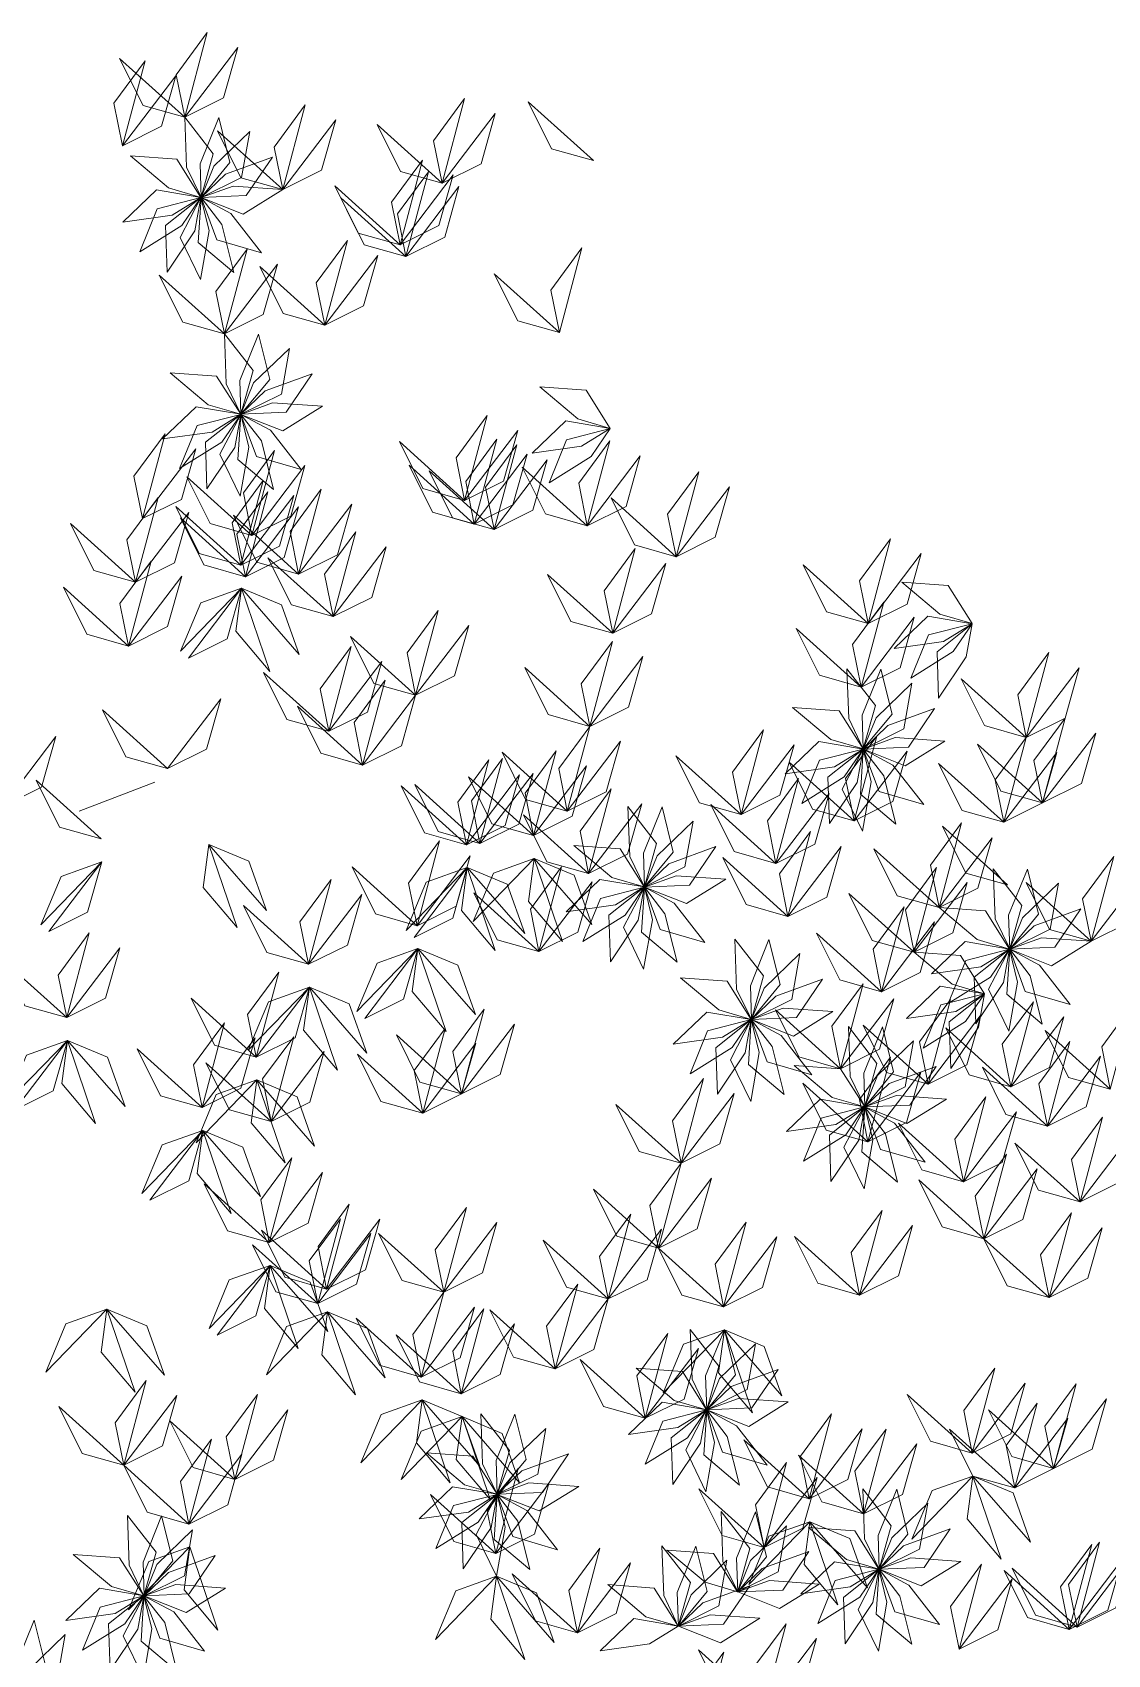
# Model space of a CAD drawing. Header units: inches. Extents: x 4350 to 28384, y -6772 to 993.
# Drawn here: x 14844.6 to 14918.1, y -681.2 to -570.3 of the extents above; entities that cross this region are included whole.
import ezdxf

# ---------------------------------------------------------------- set-up
doc = ezdxf.new("R2010")
doc.units = ezdxf.units.IN
doc.header["$MEASUREMENT"] = 0
doc.layers.add('ARREDAMENTO', color=2, linetype='Continuous', lineweight=18)

# ---------------------------------------------------------------- blocks, each defined once
blk = doc.blocks.new('jacaranda')
at = {"layer": 'ARREDAMENTO', "linetype": 'Continuous'}
blk.add_line((13770.65, 19558.58), (13765.47, 19556.59), dxfattribs=at)
at = {"layer": 'ARREDAMENTO', "lineweight": 0}
for points in [[(13772.69, 19604.04), (13772.1, 19606.94), (13774.23, 19609.83), (13772.69, 19604.04)], [(13772.69, 19604.04), (13775.34, 19605.36), (13776.32, 19608.81), (13772.69, 19604.04)], [(13768.44, 19602.09), (13767.85, 19605), (13769.98, 19607.89), (13768.44, 19602.09)], [(13772.69, 19604.04), (13769.84, 19604.84), (13768.24, 19608.06), (13772.69, 19604.04)], [(13768.44, 19602.09), (13771.09, 19603.42), (13772.07, 19606.87), (13768.44, 19602.09)], [(13779.39, 19599.09), (13778.8, 19601.99), (13780.93, 19604.88), (13779.39, 19599.09)], [(13790.29, 19599.52), (13789.71, 19602.42), (13791.83, 19605.31), (13790.29, 19599.52)], [(13790.29, 19599.52), (13792.95, 19600.84), (13793.92, 19604.29), (13790.29, 19599.52)], [(13800.63, 19601.07), (13797.78, 19601.87), (13796.18, 19605.09), (13800.63, 19601.07)], [(13772.69, 19604.04), (13772.81, 19600.63), (13773.81, 19598.56), (13774.64, 19601.53), (13772.69, 19604.04)], [(13775.02, 19604.02), (13773.74, 19600.86), (13773.81, 19598.55), (13775.78, 19600.93), (13775.02, 19604.02)], [(13779.39, 19599.09), (13782.04, 19600.41), (13783.02, 19603.86), (13779.39, 19599.09)], [(13790.29, 19599.52), (13787.44, 19600.33), (13785.84, 19603.54), (13790.29, 19599.52)], [(13777.14, 19603.05), (13774.69, 19600.69), (13773.82, 19598.55), (13776.58, 19599.92), (13777.14, 19603.05)], [(13779.39, 19599.09), (13776.53, 19599.89), (13774.94, 19603.11), (13779.39, 19599.09)], [(13768.98, 19601.39), (13771.59, 19599.2), (13773.8, 19598.55), (13772.15, 19601.16), (13768.98, 19601.39)], [(13778.69, 19601.31), (13775.48, 19600.14), (13773.82, 19598.55), (13776.9, 19598.68), (13778.69, 19601.31)], [(13787.41, 19595.32), (13786.82, 19598.22), (13788.95, 19601.11), (13787.41, 19595.32)], [(13787.81, 19594.51), (13787.23, 19597.42), (13789.35, 19600.31), (13787.81, 19594.51)], [(13787.41, 19595.32), (13790.06, 19596.64), (13791.04, 19600.09), (13787.41, 19595.32)], [(13768.46, 19596.86), (13771.84, 19597.33), (13773.8, 19598.55), (13770.76, 19599.06), (13768.46, 19596.86)], [(13779.39, 19599.09), (13775.99, 19599.32), (13773.82, 19598.54), (13776.68, 19597.41), (13779.39, 19599.09)], [(13787.41, 19595.32), (13784.55, 19596.12), (13782.95, 19599.34), (13787.41, 19595.32)], [(13787.81, 19594.51), (13790.47, 19595.83), (13791.44, 19599.29), (13787.81, 19594.51)], [(13769.61, 19594.83), (13772.5, 19596.64), (13773.8, 19598.54), (13770.81, 19597.78), (13769.61, 19594.83)], [(13771.49, 19593.44), (13773.39, 19596.27), (13773.8, 19598.54), (13771.38, 19596.63), (13771.49, 19593.44)], [(13773.76, 19592.94), (13774.35, 19596.3), (13773.8, 19598.54), (13772.38, 19595.81), (13773.76, 19592.94)], [(13776.05, 19593.41), (13775.22, 19596.71), (13773.81, 19598.54), (13773.61, 19595.46), (13776.05, 19593.41)], [(13777.94, 19594.76), (13775.84, 19597.45), (13773.81, 19598.54), (13774.89, 19595.65), (13777.94, 19594.76)], [(13787.81, 19594.51), (13784.96, 19595.32), (13783.36, 19598.53), (13787.81, 19594.51)], [(13782.27, 19589.82), (13781.68, 19592.72), (13783.81, 19595.61), (13782.27, 19589.82)], [(13775.4, 19589.22), (13774.82, 19592.12), (13776.95, 19595.01), (13775.4, 19589.22)], [(13782.27, 19589.82), (13784.92, 19591.14), (13785.9, 19594.59), (13782.27, 19589.82)], [(13798.31, 19589.31), (13797.72, 19592.22), (13799.85, 19595.11), (13798.31, 19589.31)], [(13775.4, 19589.22), (13772.55, 19590.03), (13770.95, 19593.24), (13775.4, 19589.22)], [(13775.4, 19589.22), (13778.06, 19590.54), (13779.03, 19593.99), (13775.4, 19589.22)], [(13782.27, 19589.82), (13779.42, 19590.62), (13777.82, 19593.84), (13782.27, 19589.82)], [(13798.31, 19589.31), (13795.46, 19590.12), (13793.86, 19593.33), (13798.31, 19589.31)], [(13775.4, 19589.22), (13775.52, 19585.81), (13776.53, 19583.74), (13777.36, 19586.71), (13775.4, 19589.22)], [(13777.73, 19589.2), (13776.46, 19586.04), (13776.53, 19583.73), (13778.5, 19586.11), (13777.73, 19589.2)], [(13779.86, 19588.23), (13777.4, 19585.87), (13776.53, 19583.73), (13779.3, 19585.1), (13779.86, 19588.23)], [(13771.69, 19586.57), (13774.3, 19584.38), (13776.52, 19583.73), (13774.87, 19586.34), (13771.69, 19586.57)], [(13781.4, 19586.49), (13778.2, 19585.32), (13776.53, 19583.73), (13779.62, 19583.86), (13781.4, 19586.49)], [(13796.97, 19585.6), (13799.58, 19583.41), (13801.79, 19582.76), (13800.14, 19585.37), (13796.97, 19585.6)], [(13782.1, 19584.27), (13778.7, 19584.5), (13776.53, 19583.72), (13779.4, 19582.59), (13782.1, 19584.27)], [(13771.18, 19582.04), (13774.56, 19582.51), (13776.52, 19583.73), (13773.47, 19584.24), (13771.18, 19582.04)], [(13772.33, 19580.01), (13775.22, 19581.82), (13776.52, 19583.72), (13773.53, 19582.96), (13772.33, 19580.01)], [(13774.2, 19578.63), (13776.11, 19581.45), (13776.52, 19583.72), (13774.1, 19581.81), (13774.2, 19578.63)], [(13776.48, 19578.12), (13777.07, 19581.48), (13776.52, 19583.72), (13775.09, 19580.99), (13776.48, 19578.12)], [(13778.76, 19578.59), (13777.94, 19581.9), (13776.52, 19583.72), (13776.33, 19580.64), (13778.76, 19578.59)], [(13780.66, 19579.94), (13778.56, 19582.63), (13776.53, 19583.72), (13777.6, 19580.83), (13780.66, 19579.94)], [(13791.83, 19577.84), (13791.24, 19580.75), (13793.37, 19583.64), (13791.83, 19577.84)], [(13796.45, 19581.07), (13799.83, 19581.54), (13801.79, 19582.76), (13798.75, 19583.27), (13796.45, 19581.07)], [(13769.81, 19576.59), (13769.22, 19579.49), (13771.35, 19582.38), (13769.81, 19576.59)], [(13791.83, 19577.84), (13794.48, 19579.16), (13795.46, 19582.62), (13791.83, 19577.84)], [(13797.6, 19579.04), (13800.49, 19580.85), (13801.79, 19582.75), (13798.8, 19581.99), (13797.6, 19579.04)], [(13769.81, 19576.59), (13772.46, 19577.91), (13773.44, 19581.36), (13769.81, 19576.59)], [(13777.28, 19575.44), (13776.7, 19578.35), (13778.83, 19581.24), (13777.28, 19575.44)], [(13791.83, 19577.84), (13788.97, 19578.65), (13787.37, 19581.86), (13791.83, 19577.84)], [(13792.48, 19576.22), (13791.9, 19579.13), (13794.02, 19582.02), (13792.48, 19576.22)], [(13792.48, 19576.22), (13795.13, 19577.54), (13796.11, 19581), (13792.48, 19576.22)], [(13793.85, 19575.84), (13793.26, 19578.74), (13795.39, 19581.63), (13793.85, 19575.84)], [(13800.21, 19576.1), (13799.63, 19579.01), (13801.76, 19581.9), (13800.21, 19576.1)], [(13777.28, 19575.44), (13779.94, 19576.76), (13780.91, 19580.22), (13777.28, 19575.44)], [(13792.48, 19576.22), (13789.63, 19577.03), (13788.03, 19580.24), (13792.48, 19576.22)], [(13793.85, 19575.84), (13791, 19576.64), (13789.4, 19579.86), (13793.85, 19575.84)], [(13793.85, 19575.84), (13796.5, 19577.16), (13797.48, 19580.61), (13793.85, 19575.84)], [(13800.21, 19576.1), (13797.36, 19576.91), (13795.76, 19580.12), (13800.21, 19576.1)], [(13800.21, 19576.1), (13802.87, 19577.42), (13803.84, 19580.88), (13800.21, 19576.1)], [(13777.28, 19575.44), (13774.43, 19576.25), (13772.83, 19579.46), (13777.28, 19575.44)], [(13776.52, 19573.4), (13775.94, 19576.31), (13778.06, 19579.2), (13776.52, 19573.4)], [(13806.3, 19573.99), (13805.71, 19576.9), (13807.84, 19579.79), (13806.3, 19573.99)], [(13806.3, 19573.99), (13808.95, 19575.32), (13809.93, 19578.77), (13806.3, 19573.99)], [(13769.33, 19572.24), (13768.74, 19575.14), (13770.87, 19578.03), (13769.33, 19572.24)], [(13776.84, 19572.62), (13776.25, 19575.53), (13778.38, 19578.42), (13776.84, 19572.62)], [(13776.52, 19573.4), (13779.17, 19574.72), (13780.15, 19578.17), (13776.52, 19573.4)], [(13780.48, 19572.8), (13779.9, 19575.71), (13782.02, 19578.6), (13780.48, 19572.8)], [(13806.3, 19573.99), (13803.44, 19574.8), (13801.84, 19578.01), (13806.3, 19573.99)], [(13769.33, 19572.24), (13771.98, 19573.56), (13772.96, 19577.01), (13769.33, 19572.24)], [(13776.52, 19573.4), (13773.67, 19574.21), (13772.07, 19577.42), (13776.52, 19573.4)], [(13776.84, 19572.62), (13773.99, 19573.43), (13772.39, 19576.64), (13776.84, 19572.62)], [(13780.48, 19572.8), (13777.63, 19573.61), (13776.03, 19576.82), (13780.48, 19572.8)], [(13776.84, 19572.62), (13779.49, 19573.94), (13780.47, 19577.39), (13776.84, 19572.62)], [(13780.48, 19572.8), (13783.13, 19574.12), (13784.11, 19577.58), (13780.48, 19572.8)], [(13769.33, 19572.24), (13766.47, 19573.04), (13764.87, 19576.25), (13769.33, 19572.24)], [(13782.84, 19569.89), (13782.25, 19572.8), (13784.38, 19575.69), (13782.84, 19569.89)], [(13782.84, 19569.89), (13785.49, 19571.21), (13786.47, 19574.67), (13782.84, 19569.89)], [(13801.96, 19568.76), (13801.37, 19571.66), (13803.5, 19574.55), (13801.96, 19568.76)], [(13819.42, 19569.43), (13818.84, 19572.33), (13820.96, 19575.22), (13819.42, 19569.43)], [(13768.85, 19567.88), (13768.26, 19570.79), (13770.39, 19573.68), (13768.85, 19567.88)], [(13782.84, 19569.89), (13779.98, 19570.7), (13778.38, 19573.91), (13782.84, 19569.89)], [(13801.96, 19568.76), (13804.61, 19570.08), (13805.59, 19573.53), (13801.96, 19568.76)], [(13819.42, 19569.43), (13816.57, 19570.23), (13814.97, 19573.44), (13819.42, 19569.43)], [(13819.42, 19569.43), (13822.08, 19570.75), (13823.05, 19574.2), (13819.42, 19569.43)], [(13768.85, 19567.88), (13771.5, 19569.21), (13772.48, 19572.66), (13768.85, 19567.88)], [(13801.96, 19568.76), (13799.1, 19569.56), (13797.5, 19572.78), (13801.96, 19568.76)], [(13821.72, 19572.25), (13824.33, 19570.06), (13826.54, 19569.42), (13824.89, 19572.02), (13821.72, 19572.25)], [(13768.85, 19567.88), (13766, 19568.69), (13764.4, 19571.9), (13768.85, 19567.88)], [(13776.57, 19571.83), (13773.78, 19570.84), (13772.4, 19567.53), (13776.57, 19571.83)], [(13772.94, 19567.06), (13775.6, 19568.38), (13776.57, 19571.83), (13772.94, 19567.06)], [(13776.57, 19571.83), (13776.18, 19568.89), (13778.5, 19566.15), (13776.57, 19571.83)], [(13776.57, 19571.83), (13779.31, 19570.69), (13780.51, 19567.31), (13776.57, 19571.83)], [(13788.48, 19564.52), (13787.9, 19567.42), (13790.03, 19570.31), (13788.48, 19564.52)], [(13818.94, 19565.07), (13818.36, 19567.98), (13820.49, 19570.87), (13818.94, 19565.07)], [(13821.21, 19567.72), (13824.58, 19568.2), (13826.54, 19569.41), (13823.5, 19569.93), (13821.21, 19567.72)], [(13788.48, 19564.52), (13791.14, 19565.84), (13792.11, 19569.29), (13788.48, 19564.52)], [(13818.94, 19565.07), (13816.09, 19565.88), (13814.49, 19569.09), (13818.94, 19565.07)], [(13818.94, 19565.07), (13821.6, 19566.4), (13822.57, 19569.85), (13818.94, 19565.07)], [(13822.35, 19565.69), (13825.24, 19567.5), (13826.54, 19569.41), (13823.55, 19568.64), (13822.35, 19565.69)], [(13824.23, 19564.31), (13826.13, 19567.14), (13826.54, 19569.41), (13824.13, 19567.49), (13824.23, 19564.31)], [(13782.54, 19562.05), (13781.95, 19564.96), (13784.08, 19567.85), (13782.54, 19562.05)], [(13788.48, 19564.52), (13785.63, 19565.32), (13784.03, 19568.54), (13788.48, 19564.52)], [(13800.39, 19562.39), (13799.8, 19565.3), (13801.93, 19568.19), (13800.39, 19562.39)], [(13782.54, 19562.05), (13785.19, 19563.37), (13786.17, 19566.83), (13782.54, 19562.05)], [(13800.39, 19562.39), (13803.04, 19563.71), (13804.02, 19567.17), (13800.39, 19562.39)], [(13830.23, 19561.63), (13829.65, 19564.54), (13831.78, 19567.43), (13830.23, 19561.63)], [(13782.54, 19562.05), (13779.68, 19562.86), (13778.08, 19566.07), (13782.54, 19562.05)], [(13784.85, 19559.74), (13784.27, 19562.65), (13786.39, 19565.54), (13784.85, 19559.74)], [(13800.39, 19562.39), (13797.54, 19563.2), (13795.94, 19566.41), (13800.39, 19562.39)], [(13817.97, 19566.33), (13818.09, 19562.92), (13819.09, 19560.85), (13819.92, 19563.82), (13817.97, 19566.33)], [(13820.3, 19566.31), (13819.02, 19563.15), (13819.09, 19560.85), (13821.06, 19563.22), (13820.3, 19566.31)], [(13830.23, 19561.63), (13827.38, 19562.44), (13825.78, 19565.65), (13830.23, 19561.63)], [(13830.23, 19561.63), (13832.89, 19562.95), (13833.86, 19566.4), (13830.23, 19561.63)], [(13784.85, 19559.74), (13787.51, 19561.06), (13788.48, 19564.52), (13784.85, 19559.74)], [(13822.42, 19565.35), (13819.97, 19562.98), (13819.09, 19560.84), (13821.86, 19562.21), (13822.42, 19565.35)], [(13771.52, 19559.5), (13768.67, 19560.3), (13767.07, 19563.52), (13771.52, 19559.5)], [(13771.52, 19559.5), (13774.17, 19560.82), (13775.15, 19564.27), (13771.52, 19559.5)], [(13784.85, 19559.74), (13782, 19560.55), (13780.4, 19563.76), (13784.85, 19559.74)], [(13814.26, 19563.68), (13816.87, 19561.49), (13819.08, 19560.85), (13817.43, 19563.45), (13814.26, 19563.68)], [(13823.96, 19563.6), (13820.76, 19562.44), (13819.1, 19560.84), (13822.18, 19560.97), (13823.96, 19563.6)], [(13798.85, 19556.6), (13798.26, 19559.5), (13800.39, 19562.39), (13798.85, 19556.6)], [(13810.73, 19556.36), (13810.14, 19559.26), (13812.27, 19562.15), (13810.73, 19556.36)], [(13831.34, 19557.16), (13830.76, 19560.06), (13832.89, 19562.95), (13831.34, 19557.16)], [(13760.25, 19556.92), (13762.9, 19558.24), (13763.88, 19561.69), (13760.25, 19556.92)], [(13798.85, 19556.6), (13801.5, 19557.92), (13802.48, 19561.37), (13798.85, 19556.6)], [(13810.73, 19556.36), (13813.38, 19557.68), (13814.36, 19561.13), (13810.73, 19556.36)], [(13813.74, 19559.15), (13817.12, 19559.63), (13819.08, 19560.84), (13816.04, 19561.36), (13813.74, 19559.15)], [(13818.47, 19555.92), (13817.88, 19558.83), (13820.01, 19561.72), (13818.47, 19555.92)], [(13824.67, 19561.38), (13821.27, 19561.62), (13819.1, 19560.84), (13821.96, 19559.7), (13824.67, 19561.38)], [(13831.34, 19557.16), (13828.49, 19557.96), (13826.89, 19561.17), (13831.34, 19557.16)], [(13828.69, 19555.83), (13828.11, 19558.74), (13830.23, 19561.63), (13828.69, 19555.83)], [(13831.34, 19557.16), (13834, 19558.48), (13834.98, 19561.93), (13831.34, 19557.16)], [(13791.95, 19554.3), (13791.36, 19557.21), (13793.49, 19560.1), (13791.95, 19554.3)], [(13792.88, 19554.39), (13792.3, 19557.3), (13794.42, 19560.19), (13792.88, 19554.39)], [(13798.85, 19556.6), (13795.99, 19557.4), (13794.39, 19560.62), (13798.85, 19556.6)], [(13796.54, 19554.93), (13795.96, 19557.83), (13798.08, 19560.72), (13796.54, 19554.93)], [(13810.73, 19556.36), (13807.88, 19557.16), (13806.28, 19560.37), (13810.73, 19556.36)], [(13818.47, 19555.92), (13815.62, 19556.73), (13814.02, 19559.94), (13818.47, 19555.92)], [(13814.89, 19557.12), (13817.78, 19558.93), (13819.08, 19560.84), (13816.09, 19560.07), (13814.89, 19557.12)], [(13816.77, 19555.74), (13818.67, 19558.56), (13819.08, 19560.83), (13816.66, 19558.92), (13816.77, 19555.74)], [(13819.04, 19555.23), (13819.63, 19558.59), (13819.08, 19560.83), (13817.65, 19558.1), (13819.04, 19555.23)], [(13818.47, 19555.92), (13821.12, 19557.25), (13822.1, 19560.7), (13818.47, 19555.92)], [(13821.32, 19555.7), (13820.5, 19559.01), (13819.09, 19560.83), (13818.89, 19557.75), (13821.32, 19555.7)], [(13823.22, 19557.05), (13821.12, 19559.74), (13819.09, 19560.83), (13820.17, 19557.94), (13823.22, 19557.05)], [(13828.69, 19555.83), (13831.34, 19557.16), (13832.32, 19560.61), (13828.69, 19555.83)], [(13791.95, 19554.3), (13794.6, 19555.62), (13795.58, 19559.08), (13791.95, 19554.3)], [(13796.54, 19554.93), (13793.69, 19555.73), (13792.09, 19558.95), (13796.54, 19554.93)], [(13792.88, 19554.39), (13795.54, 19555.71), (13796.51, 19559.17), (13792.88, 19554.39)], [(13796.54, 19554.93), (13799.19, 19556.25), (13800.17, 19559.7), (13796.54, 19554.93)], [(13813.12, 19553.02), (13812.53, 19555.93), (13814.66, 19558.82), (13813.12, 19553.02)], [(13828.69, 19555.83), (13825.84, 19556.64), (13824.24, 19559.85), (13828.69, 19555.83)], [(13766.97, 19554.7), (13764.12, 19555.5), (13762.52, 19558.72), (13766.97, 19554.7)], [(13791.95, 19554.3), (13789.09, 19555.11), (13787.49, 19558.32), (13791.95, 19554.3)], [(13792.88, 19554.39), (13790.03, 19555.2), (13788.43, 19558.41), (13792.88, 19554.39)], [(13800.3, 19552.33), (13799.72, 19555.23), (13801.85, 19558.12), (13800.3, 19552.33)], [(13813.12, 19553.02), (13815.77, 19554.34), (13816.75, 19557.79), (13813.12, 19553.02)], [(13800.3, 19552.33), (13802.96, 19553.65), (13803.94, 19557.1), (13800.3, 19552.33)], [(13803, 19556.9), (13803.12, 19553.49), (13804.12, 19551.41), (13804.95, 19554.38), (13803, 19556.9)], [(13805.33, 19556.88), (13804.05, 19553.72), (13804.13, 19551.41), (13806.09, 19553.79), (13805.33, 19556.88)], [(13813.12, 19553.02), (13810.26, 19553.83), (13808.66, 19557.04), (13813.12, 19553.02)], [(13800.3, 19552.33), (13797.45, 19553.13), (13795.85, 19556.35), (13800.3, 19552.33)], [(13807.45, 19555.91), (13805, 19553.54), (13804.13, 19551.41), (13806.89, 19552.78), (13807.45, 19555.91)], [(13824.27, 19550), (13823.68, 19552.91), (13825.81, 19555.8), (13824.27, 19550)], [(13828.95, 19551.55), (13826.1, 19552.36), (13824.5, 19555.57), (13828.95, 19551.55)], [(13788.58, 19548.76), (13788, 19551.67), (13790.12, 19554.56), (13788.58, 19548.76)], [(13788.58, 19548.76), (13788, 19551.67), (13790.12, 19554.56), (13788.58, 19548.76)], [(13813.94, 19549.4), (13813.35, 19552.3), (13815.48, 19555.19), (13813.94, 19549.4)], [(13824.27, 19550), (13826.92, 19551.32), (13827.9, 19554.77), (13824.27, 19550)], [(13774.34, 19554.32), (13773.96, 19551.38), (13776.27, 19548.64), (13774.34, 19554.32)], [(13774.34, 19554.32), (13777.08, 19553.18), (13778.29, 19549.8), (13774.34, 19554.32)], [(13788.58, 19548.76), (13791.24, 19550.09), (13792.21, 19553.54), (13788.58, 19548.76)], [(13788.58, 19548.76), (13791.24, 19550.09), (13792.21, 19553.54), (13788.58, 19548.76)], [(13796.59, 19553.36), (13793.8, 19552.36), (13792.42, 19549.05), (13796.59, 19553.36)], [(13796.59, 19553.36), (13796.2, 19550.42), (13798.52, 19547.68), (13796.59, 19553.36)], [(13796.59, 19553.36), (13799.33, 19552.22), (13800.53, 19548.84), (13796.59, 19553.36)], [(13799.29, 19554.25), (13801.9, 19552.06), (13804.11, 19551.41), (13802.46, 19554.02), (13799.29, 19554.25)], [(13809, 19554.17), (13805.79, 19553), (13804.13, 19551.4), (13807.21, 19551.53), (13809, 19554.17)], [(13813.94, 19549.4), (13811.08, 19550.2), (13809.48, 19553.42), (13813.94, 19549.4)], [(13813.94, 19549.4), (13816.59, 19550.72), (13817.57, 19554.17), (13813.94, 19549.4)], [(13824.27, 19550), (13821.41, 19550.81), (13819.81, 19554.02), (13824.27, 19550)], [(13834.68, 19547.7), (13834.09, 19550.6), (13836.22, 19553.49), (13834.68, 19547.7)], [(13767.02, 19553.13), (13764.23, 19552.13), (13762.85, 19548.82), (13767.02, 19553.13)], [(13763.39, 19548.36), (13766.05, 19549.68), (13767.02, 19553.13), (13763.39, 19548.36)], [(13788.58, 19548.76), (13785.73, 19549.57), (13784.13, 19552.78), (13788.58, 19548.76)], [(13788.58, 19548.76), (13785.73, 19549.57), (13784.13, 19552.78), (13788.58, 19548.76)], [(13792, 19552.74), (13789.21, 19551.74), (13787.82, 19548.43), (13792, 19552.74)], [(13788.37, 19547.96), (13791.02, 19549.28), (13792, 19552.74), (13788.37, 19547.96)], [(13792, 19552.74), (13791.61, 19549.8), (13793.92, 19547.06), (13792, 19552.74)], [(13792, 19552.74), (13794.73, 19551.6), (13795.94, 19548.22), (13792, 19552.74)], [(13796.91, 19546.99), (13796.33, 19549.9), (13798.46, 19552.79), (13796.91, 19546.99)], [(13809.7, 19551.94), (13806.3, 19552.18), (13804.13, 19551.4), (13807, 19550.27), (13809.7, 19551.94)], [(13822.56, 19546.95), (13821.97, 19549.85), (13824.1, 19552.74), (13822.56, 19546.95)], [(13827.98, 19552.65), (13828.1, 19549.24), (13829.1, 19547.17), (13829.93, 19550.14), (13827.98, 19552.65)], [(13830.31, 19552.63), (13829.03, 19549.47), (13829.1, 19547.16), (13831.07, 19549.54), (13830.31, 19552.63)], [(13834.68, 19547.7), (13837.33, 19549.02), (13838.31, 19552.47), (13834.68, 19547.7)], [(13781.16, 19546.12), (13780.57, 19549.03), (13782.7, 19551.92), (13781.16, 19546.12)], [(13796.91, 19546.99), (13794.06, 19547.8), (13792.46, 19551.01), (13796.91, 19546.99)], [(13796.91, 19546.99), (13799.57, 19548.32), (13800.54, 19551.77), (13796.91, 19546.99)], [(13798.78, 19549.72), (13802.15, 19550.19), (13804.11, 19551.41), (13801.07, 19551.92), (13798.78, 19549.72)], [(13799.92, 19547.69), (13802.81, 19549.49), (13804.11, 19551.4), (13801.12, 19550.63), (13799.92, 19547.69)], [(13801.8, 19546.3), (13803.7, 19549.13), (13804.11, 19551.4), (13801.7, 19549.48), (13801.8, 19546.3)], [(13804.07, 19545.8), (13804.67, 19549.16), (13804.12, 19551.4), (13802.69, 19548.66), (13804.07, 19545.8)], [(13806.36, 19546.27), (13805.53, 19549.57), (13804.12, 19551.4), (13803.93, 19548.32), (13806.36, 19546.27)], [(13808.25, 19547.62), (13806.16, 19550.31), (13804.12, 19551.4), (13805.2, 19548.5), (13808.25, 19547.62)], [(13822.56, 19546.95), (13825.21, 19548.27), (13826.19, 19551.72), (13822.56, 19546.95)], [(13832.43, 19551.66), (13829.98, 19549.3), (13829.1, 19547.16), (13831.87, 19548.53), (13832.43, 19551.66)], [(13834.68, 19547.7), (13831.82, 19548.5), (13830.22, 19551.72), (13834.68, 19547.7)], [(13781.16, 19546.12), (13778.3, 19546.93), (13776.7, 19550.14), (13781.16, 19546.12)], [(13781.16, 19546.12), (13783.81, 19547.44), (13784.79, 19550.9), (13781.16, 19546.12)], [(13822.56, 19546.95), (13819.7, 19547.75), (13818.11, 19550.97), (13822.56, 19546.95)], [(13820.34, 19544.24), (13819.76, 19547.15), (13821.88, 19550.04), (13820.34, 19544.24)], [(13824.27, 19550), (13826.88, 19547.81), (13829.09, 19547.16), (13827.44, 19549.77), (13824.27, 19550)], [(13833.97, 19549.92), (13830.77, 19548.75), (13829.11, 19547.16), (13832.19, 19547.29), (13833.97, 19549.92)], [(13820.34, 19544.24), (13822.99, 19545.57), (13823.97, 19549.02), (13820.34, 19544.24)], [(13764.62, 19542.48), (13764.03, 19545.38), (13766.16, 19548.27), (13764.62, 19542.48)], [(13810.31, 19547.84), (13810.43, 19544.43), (13811.44, 19542.35), (13812.27, 19545.33), (13810.31, 19547.84)], [(13812.64, 19547.82), (13811.37, 19544.66), (13811.44, 19542.35), (13813.4, 19544.73), (13812.64, 19547.82)], [(13820.34, 19544.24), (13817.49, 19545.05), (13815.89, 19548.26), (13820.34, 19544.24)], [(13834.68, 19547.7), (13831.28, 19547.94), (13829.11, 19547.15), (13831.97, 19546.02), (13834.68, 19547.7)], [(13764.62, 19542.48), (13767.27, 19543.8), (13768.25, 19547.25), (13764.62, 19542.48)], [(13788.63, 19547.2), (13785.84, 19546.2), (13784.46, 19542.89), (13788.63, 19547.2)], [(13785, 19542.42), (13787.66, 19543.74), (13788.63, 19547.2), (13785, 19542.42)], [(13788.63, 19547.2), (13788.24, 19544.26), (13790.56, 19541.52), (13788.63, 19547.2)], [(13788.63, 19547.2), (13791.37, 19546.06), (13792.58, 19542.68), (13788.63, 19547.2)], [(13814.76, 19546.85), (13812.31, 19544.49), (13811.44, 19542.35), (13814.2, 19543.72), (13814.76, 19546.85)], [(13822.56, 19546.95), (13825.17, 19544.76), (13827.38, 19544.11), (13825.73, 19546.72), (13822.56, 19546.95)], [(13823.75, 19545.47), (13827.13, 19545.94), (13829.09, 19547.16), (13826.05, 19547.67), (13823.75, 19545.47)], [(13824.9, 19543.44), (13827.79, 19545.25), (13829.09, 19547.16), (13826.1, 19546.39), (13824.9, 19543.44)], [(13826.78, 19542.06), (13828.68, 19544.88), (13829.09, 19547.15), (13826.67, 19545.24), (13826.78, 19542.06)], [(13829.05, 19541.55), (13829.64, 19544.91), (13829.09, 19547.15), (13827.66, 19544.42), (13829.05, 19541.55)], [(13831.33, 19542.02), (13830.51, 19545.33), (13829.1, 19547.15), (13828.9, 19544.07), (13831.33, 19542.02)], [(13833.23, 19543.37), (13831.13, 19546.06), (13829.1, 19547.15), (13830.17, 19544.26), (13833.23, 19543.37)], [(13764.62, 19542.48), (13761.76, 19543.28), (13760.16, 19546.5), (13764.62, 19542.48)], [(13777.58, 19539.78), (13776.99, 19542.69), (13779.12, 19545.58), (13777.58, 19539.78)], [(13781.21, 19544.56), (13778.42, 19543.56), (13777.03, 19540.25), (13781.21, 19544.56)], [(13777.58, 19539.78), (13780.23, 19541.1), (13781.21, 19544.56), (13777.58, 19539.78)], [(13781.21, 19544.56), (13780.82, 19541.62), (13783.13, 19538.88), (13781.21, 19544.56)], [(13781.21, 19544.56), (13783.94, 19543.42), (13785.15, 19540.04), (13781.21, 19544.56)], [(13806.6, 19545.19), (13809.21, 19543), (13811.43, 19542.35), (13809.78, 19544.96), (13806.6, 19545.19)], [(13816.31, 19545.11), (13813.11, 19543.94), (13811.44, 19542.35), (13814.52, 19542.48), (13816.31, 19545.11)], [(13817.54, 19538.98), (13816.95, 19541.89), (13819.08, 19544.78), (13817.54, 19538.98)], [(13822.04, 19542.42), (13825.42, 19542.89), (13827.38, 19544.11), (13824.34, 19544.62), (13822.04, 19542.42)], [(13777.58, 19539.78), (13774.73, 19540.59), (13773.13, 19543.8), (13777.58, 19539.78)], [(13817.54, 19538.98), (13820.19, 19540.31), (13821.17, 19543.76), (13817.54, 19538.98)], [(13823.52, 19537.93), (13822.94, 19540.83), (13825.06, 19543.72), (13823.52, 19537.93)], [(13823.19, 19540.39), (13826.08, 19542.2), (13827.38, 19544.1), (13824.39, 19543.34), (13823.19, 19540.39)], [(13825.07, 19539), (13826.97, 19541.83), (13827.38, 19544.1), (13824.96, 19542.18), (13825.07, 19539)], [(13829.18, 19537.75), (13828.59, 19540.66), (13830.72, 19543.55), (13829.18, 19537.75)], [(13835.98, 19537.58), (13835.39, 19540.49), (13837.52, 19543.38), (13835.98, 19537.58)], [(13791.61, 19537.27), (13791.03, 19540.17), (13793.16, 19543.06), (13791.61, 19537.27)], [(13806.09, 19540.66), (13809.46, 19541.13), (13811.42, 19542.35), (13808.38, 19542.86), (13806.09, 19540.66)], [(13807.24, 19538.63), (13810.13, 19540.44), (13811.42, 19542.34), (13808.44, 19541.58), (13807.24, 19538.63)], [(13809.11, 19537.24), (13811.02, 19540.07), (13811.43, 19542.34), (13809.01, 19540.42), (13809.11, 19537.24)], [(13811.39, 19536.74), (13811.98, 19540.1), (13811.43, 19542.34), (13810, 19539.6), (13811.39, 19536.74)], [(13813.67, 19537.21), (13812.85, 19540.51), (13811.43, 19542.34), (13811.24, 19539.26), (13813.67, 19537.21)], [(13817.01, 19542.89), (13813.61, 19543.12), (13811.44, 19542.34), (13814.31, 19541.21), (13817.01, 19542.89)], [(13815.57, 19538.56), (13813.47, 19541.25), (13811.44, 19542.34), (13812.51, 19539.45), (13815.57, 19538.56)], [(13817.54, 19538.98), (13814.68, 19539.79), (13813.08, 19543), (13817.54, 19538.98)], [(13823.52, 19537.93), (13826.18, 19539.25), (13827.15, 19542.7), (13823.52, 19537.93)], [(13829.18, 19537.75), (13831.83, 19539.07), (13832.81, 19542.52), (13829.18, 19537.75)], [(13773.88, 19536.33), (13773.3, 19539.24), (13775.42, 19542.13), (13773.88, 19536.33)], [(13773.88, 19536.33), (13776.53, 19537.65), (13777.51, 19541.1), (13773.88, 19536.33)], [(13778.59, 19535.38), (13778.01, 19538.28), (13780.14, 19541.17), (13778.59, 19535.38)], [(13791.61, 19537.27), (13788.76, 19538.07), (13787.16, 19541.29), (13791.61, 19537.27)], [(13788.96, 19535.95), (13788.37, 19538.85), (13790.5, 19541.74), (13788.96, 19535.95)], [(13791.61, 19537.27), (13794.27, 19538.59), (13795.24, 19542.04), (13791.61, 19537.27)], [(13818.07, 19541.86), (13818.19, 19538.46), (13819.2, 19536.38), (13820.02, 19539.35), (13818.07, 19541.86)], [(13823.52, 19537.93), (13820.67, 19538.73), (13819.07, 19541.95), (13823.52, 19537.93)], [(13820.4, 19541.85), (13819.13, 19538.69), (13819.2, 19536.38), (13821.16, 19538.76), (13820.4, 19541.85)], [(13829.18, 19537.75), (13826.33, 19538.56), (13824.73, 19541.77), (13829.18, 19537.75)], [(13835.98, 19537.58), (13833.12, 19538.39), (13831.52, 19541.6), (13835.98, 19537.58)], [(13764.67, 19540.91), (13761.88, 19539.92), (13760.49, 19536.6), (13764.67, 19540.91)], [(13761.04, 19536.14), (13763.69, 19537.46), (13764.67, 19540.91), (13761.04, 19536.14)], [(13764.67, 19540.91), (13764.28, 19537.97), (13766.59, 19535.23), (13764.67, 19540.91)], [(13764.67, 19540.91), (13767.4, 19539.77), (13768.61, 19536.39), (13764.67, 19540.91)], [(13773.88, 19536.33), (13771.03, 19537.14), (13769.43, 19540.35), (13773.88, 19536.33)], [(13778.59, 19535.38), (13781.25, 19536.7), (13782.22, 19540.15), (13778.59, 19535.38)], [(13788.96, 19535.95), (13786.11, 19536.75), (13784.51, 19539.97), (13788.96, 19535.95)], [(13788.96, 19535.95), (13791.61, 19537.27), (13792.59, 19540.72), (13788.96, 19535.95)], [(13822.52, 19540.88), (13820.07, 19538.51), (13819.2, 19536.38), (13821.96, 19537.75), (13822.52, 19540.88)], [(13831.68, 19535.06), (13831.09, 19537.96), (13833.22, 19540.85), (13831.68, 19535.06)], [(13778.59, 19535.38), (13775.74, 19536.18), (13774.14, 19539.39), (13778.59, 19535.38)], [(13814.36, 19539.21), (13816.97, 19537.02), (13819.19, 19536.38), (13817.54, 19538.98), (13814.36, 19539.21)], [(13819.4, 19533.98), (13818.82, 19536.88), (13820.94, 19539.77), (13819.4, 19533.98)], [(13824.07, 19539.14), (13820.87, 19537.97), (13819.2, 19536.37), (13822.28, 19536.5), (13824.07, 19539.14)], [(13831.68, 19535.06), (13828.83, 19535.86), (13827.23, 19539.08), (13831.68, 19535.06)], [(13831.68, 19535.06), (13834.33, 19536.38), (13835.31, 19539.83), (13831.68, 19535.06)], [(13777.63, 19538.22), (13774.84, 19537.22), (13773.46, 19533.91), (13777.63, 19538.22)], [(13777.63, 19538.22), (13777.24, 19535.28), (13779.56, 19532.54), (13777.63, 19538.22)], [(13777.63, 19538.22), (13780.37, 19537.07), (13781.57, 19533.69), (13777.63, 19538.22)], [(13806.63, 19532.52), (13806.04, 19535.42), (13808.17, 19538.31), (13806.63, 19532.52)], [(13819.4, 19533.98), (13816.55, 19534.78), (13814.95, 19538), (13819.4, 19533.98)], [(13819.4, 19533.98), (13822.05, 19535.3), (13823.03, 19538.75), (13819.4, 19533.98)], [(13806.63, 19532.52), (13809.28, 19533.84), (13810.26, 19537.29), (13806.63, 19532.52)], [(13813.85, 19534.68), (13817.22, 19535.16), (13819.18, 19536.37), (13816.14, 19536.89), (13813.85, 19534.68)], [(13824.77, 19536.91), (13821.37, 19537.15), (13819.2, 19536.37), (13822.07, 19535.23), (13824.77, 19536.91)], [(13825.94, 19531.25), (13825.35, 19534.16), (13827.48, 19537.05), (13825.94, 19531.25)], [(13825.94, 19531.25), (13825.35, 19534.16), (13827.48, 19537.05), (13825.94, 19531.25)], [(13806.63, 19532.52), (13803.77, 19533.32), (13802.17, 19536.54), (13806.63, 19532.52)], [(13815, 19532.66), (13817.89, 19534.46), (13819.18, 19536.37), (13816.2, 19535.6), (13815, 19532.66)], [(13816.87, 19531.27), (13818.78, 19534.1), (13819.19, 19536.37), (13816.77, 19534.45), (13816.87, 19531.27)], [(13819.15, 19530.77), (13819.74, 19534.12), (13819.19, 19536.36), (13817.76, 19533.63), (13819.15, 19530.77)], [(13821.43, 19531.23), (13820.61, 19534.54), (13819.19, 19536.36), (13819, 19533.29), (13821.43, 19531.23)], [(13823.33, 19532.59), (13821.23, 19535.27), (13819.2, 19536.36), (13820.27, 19533.47), (13823.33, 19532.59)], [(13825.94, 19531.25), (13828.59, 19532.57), (13829.57, 19536.03), (13825.94, 19531.25)], [(13825.94, 19531.25), (13828.59, 19532.57), (13829.57, 19536.03), (13825.94, 19531.25)], [(13833.91, 19529.88), (13833.33, 19532.78), (13835.45, 19535.67), (13833.91, 19529.88)], [(13773.93, 19534.76), (13771.14, 19533.77), (13769.76, 19530.45), (13773.93, 19534.76)], [(13770.3, 19529.99), (13772.96, 19531.31), (13773.93, 19534.76), (13770.3, 19529.99)], [(13773.93, 19534.76), (13773.54, 19531.82), (13775.86, 19529.08), (13773.93, 19534.76)], [(13773.93, 19534.76), (13776.67, 19533.62), (13777.87, 19530.24), (13773.93, 19534.76)], [(13825.94, 19531.25), (13823.09, 19532.06), (13821.49, 19535.27), (13825.94, 19531.25)], [(13825.94, 19531.25), (13823.09, 19532.06), (13821.49, 19535.27), (13825.94, 19531.25)], [(13833.91, 19529.88), (13836.56, 19531.2), (13837.54, 19534.65), (13833.91, 19529.88)], [(13833.91, 19529.88), (13831.06, 19530.68), (13829.46, 19533.9), (13833.91, 19529.88)], [(13778.47, 19527.1), (13777.89, 19530.01), (13780.02, 19532.9), (13778.47, 19527.1)], [(13805.08, 19526.72), (13804.5, 19529.63), (13806.63, 19532.52), (13805.08, 19526.72)], [(13827.33, 19527.36), (13826.75, 19530.26), (13828.88, 19533.15), (13827.33, 19527.36)], [(13778.47, 19527.1), (13775.62, 19527.91), (13774.02, 19531.12), (13778.47, 19527.1)], [(13778.47, 19527.1), (13781.13, 19528.42), (13782.11, 19531.88), (13778.47, 19527.1)], [(13805.08, 19526.72), (13807.74, 19528.04), (13808.72, 19531.5), (13805.08, 19526.72)], [(13827.33, 19527.36), (13824.48, 19528.17), (13822.88, 19531.38), (13827.33, 19527.36)], [(13827.33, 19527.36), (13829.99, 19528.68), (13830.97, 19532.13), (13827.33, 19527.36)], [(13805.08, 19526.72), (13802.23, 19527.53), (13800.63, 19530.74), (13805.08, 19526.72)], [(13782.39, 19523.92), (13781.81, 19526.83), (13783.94, 19529.72), (13782.39, 19523.92)], [(13790.41, 19523.7), (13789.82, 19526.61), (13791.95, 19529.5), (13790.41, 19523.7)], [(13801.65, 19523.24), (13801.06, 19526.15), (13803.19, 19529.04), (13801.65, 19523.24)], [(13818.83, 19523.5), (13818.25, 19526.41), (13820.38, 19529.3), (13818.83, 19523.5)], [(13831.79, 19523.34), (13831.2, 19526.25), (13833.33, 19529.14), (13831.79, 19523.34)], [(13782.39, 19523.92), (13779.54, 19524.73), (13777.94, 19527.94), (13782.39, 19523.92)], [(13781.78, 19522.93), (13781.2, 19525.84), (13783.33, 19528.73), (13781.78, 19522.93)], [(13782.39, 19523.92), (13785.05, 19525.24), (13786.02, 19528.7), (13782.39, 19523.92)], [(13790.41, 19523.7), (13787.55, 19524.51), (13785.95, 19527.72), (13790.41, 19523.7)], [(13790.41, 19523.7), (13793.06, 19525.02), (13794.04, 19528.47), (13790.41, 19523.7)], [(13801.65, 19523.24), (13804.3, 19524.56), (13805.28, 19528.01), (13801.65, 19523.24)], [(13809.54, 19522.7), (13808.95, 19525.61), (13811.08, 19528.5), (13809.54, 19522.7)], [(13818.83, 19523.5), (13821.49, 19524.82), (13822.46, 19528.27), (13818.83, 19523.5)], [(13831.79, 19523.34), (13834.44, 19524.66), (13835.42, 19528.11), (13831.79, 19523.34)], [(13781.78, 19522.93), (13778.93, 19523.74), (13777.33, 19526.95), (13781.78, 19522.93)], [(13781.78, 19522.93), (13784.44, 19524.26), (13785.41, 19527.71), (13781.78, 19522.93)], [(13801.65, 19523.24), (13798.79, 19524.05), (13797.19, 19527.26), (13801.65, 19523.24)], [(13809.54, 19522.7), (13806.68, 19523.51), (13805.08, 19526.72), (13809.54, 19522.7)], [(13809.54, 19522.7), (13812.19, 19524.02), (13813.17, 19527.48), (13809.54, 19522.7)], [(13818.83, 19523.5), (13815.98, 19524.31), (13814.38, 19527.52), (13818.83, 19523.5)], [(13831.79, 19523.34), (13828.93, 19524.15), (13827.33, 19527.36), (13831.79, 19523.34)], [(13778.53, 19525.53), (13775.73, 19524.54), (13774.35, 19521.23), (13778.53, 19525.53)], [(13774.9, 19520.76), (13777.55, 19522.08), (13778.53, 19525.53), (13774.9, 19520.76)], [(13778.53, 19525.53), (13778.14, 19522.6), (13780.45, 19519.85), (13778.53, 19525.53)], [(13778.53, 19525.53), (13781.26, 19524.39), (13782.47, 19521.01), (13778.53, 19525.53)], [(13788.86, 19517.9), (13788.28, 19520.81), (13790.41, 19523.7), (13788.86, 19517.9)], [(13798.02, 19518.47), (13797.43, 19521.37), (13799.56, 19524.26), (13798.02, 19518.47)], [(13767.36, 19522.55), (13764.57, 19521.55), (13763.19, 19518.24), (13767.36, 19522.55)], [(13767.36, 19522.55), (13766.97, 19519.61), (13769.29, 19516.86), (13767.36, 19522.55)], [(13767.36, 19522.55), (13770.1, 19521.4), (13771.3, 19518.02), (13767.36, 19522.55)], [(13782.45, 19522.36), (13779.65, 19521.36), (13778.27, 19518.05), (13782.45, 19522.36)], [(13782.45, 19522.36), (13782.06, 19519.42), (13784.37, 19516.68), (13782.45, 19522.36)], [(13782.45, 19522.36), (13785.18, 19521.22), (13786.39, 19517.84), (13782.45, 19522.36)], [(13788.86, 19517.9), (13791.52, 19519.22), (13792.5, 19522.68), (13788.86, 19517.9)], [(13791.6, 19516.76), (13791.02, 19519.67), (13793.14, 19522.56), (13791.6, 19516.76)], [(13798.02, 19518.47), (13795.16, 19519.27), (13793.56, 19522.49), (13798.02, 19518.47)], [(13798.02, 19518.47), (13800.67, 19519.79), (13801.65, 19523.24), (13798.02, 19518.47)], [(13788.86, 19517.9), (13786.01, 19518.71), (13784.41, 19521.92), (13788.86, 19517.9)], [(13791.6, 19516.76), (13794.25, 19518.08), (13795.23, 19521.54), (13791.6, 19516.76)], [(13809.59, 19521.14), (13806.8, 19520.14), (13805.41, 19516.83), (13809.59, 19521.14)], [(13807.26, 19521.15), (13807.38, 19517.75), (13808.38, 19515.67), (13809.21, 19518.64), (13807.26, 19521.15)], [(13809.59, 19521.14), (13808.31, 19517.98), (13808.38, 19515.67), (13810.35, 19518.05), (13809.59, 19521.14)], [(13809.59, 19521.14), (13809.2, 19518.2), (13811.51, 19515.46), (13809.59, 19521.14)], [(13809.59, 19521.14), (13812.32, 19519.99), (13813.53, 19516.61), (13809.59, 19521.14)], [(13791.6, 19516.76), (13788.75, 19517.57), (13787.15, 19520.78), (13791.6, 19516.76)], [(13804.18, 19515.08), (13803.6, 19517.98), (13805.72, 19520.87), (13804.18, 19515.08)], [(13811.71, 19520.17), (13809.26, 19517.8), (13808.39, 19515.67), (13811.15, 19517.04), (13811.71, 19520.17)], [(13804.18, 19515.08), (13801.33, 19515.88), (13799.73, 19519.1), (13804.18, 19515.08)], [(13804.18, 19515.08), (13806.84, 19516.4), (13807.81, 19519.85), (13804.18, 19515.08)], [(13803.55, 19518.51), (13806.16, 19516.31), (13808.37, 19515.67), (13806.72, 19518.28), (13803.55, 19518.51)], [(13813.26, 19518.43), (13810.05, 19517.26), (13808.39, 19515.66), (13811.47, 19515.79), (13813.26, 19518.43)], [(13826.54, 19512.7), (13825.96, 19515.61), (13828.08, 19518.5), (13826.54, 19512.7)], [(13768.52, 19511.87), (13767.94, 19514.78), (13770.06, 19517.67), (13768.52, 19511.87)], [(13768.52, 19511.87), (13771.17, 19513.19), (13772.15, 19516.65), (13768.52, 19511.87)], [(13776.11, 19510.9), (13775.53, 19513.81), (13777.66, 19516.7), (13776.11, 19510.9)], [(13826.54, 19512.7), (13823.69, 19513.51), (13822.09, 19516.72), (13826.54, 19512.7)], [(13826.54, 19512.7), (13829.19, 19514.02), (13830.17, 19517.48), (13826.54, 19512.7)], [(13832.1, 19511.65), (13831.51, 19514.55), (13833.64, 19517.44), (13832.1, 19511.65)], [(13768.52, 19511.87), (13765.67, 19512.68), (13764.07, 19515.89), (13768.52, 19511.87)], [(13776.11, 19510.9), (13778.77, 19512.22), (13779.75, 19515.67), (13776.11, 19510.9)], [(13788.92, 19516.34), (13786.12, 19515.34), (13784.74, 19512.03), (13788.92, 19516.34)], [(13788.92, 19516.34), (13788.53, 19513.4), (13790.84, 19510.66), (13788.92, 19516.34)], [(13788.92, 19516.34), (13791.65, 19515.2), (13792.86, 19511.82), (13788.92, 19516.34)], [(13803.03, 19513.97), (13806.41, 19514.45), (13808.37, 19515.66), (13805.33, 19516.18), (13803.03, 19513.97)], [(13804.18, 19511.95), (13807.07, 19513.75), (13808.37, 19515.66), (13805.38, 19514.89), (13804.18, 19511.95)], [(13806.06, 19510.56), (13807.96, 19513.39), (13808.37, 19515.66), (13805.95, 19513.74), (13806.06, 19510.56)], [(13808.33, 19510.06), (13808.92, 19513.42), (13808.37, 19515.66), (13806.95, 19512.92), (13808.33, 19510.06)], [(13810.62, 19510.52), (13809.79, 19513.83), (13808.38, 19515.65), (13808.18, 19512.58), (13810.62, 19510.52)], [(13812.51, 19511.88), (13810.41, 19514.56), (13808.38, 19515.65), (13809.46, 19512.76), (13812.51, 19511.88)], [(13813.96, 19516.2), (13810.56, 19516.44), (13808.39, 19515.66), (13811.26, 19514.52), (13813.96, 19516.2)], [(13832.1, 19511.65), (13829.25, 19512.46), (13827.65, 19515.67), (13832.1, 19511.65)], [(13829.45, 19510.33), (13828.86, 19513.23), (13830.99, 19516.12), (13829.45, 19510.33)], [(13832.1, 19511.65), (13834.75, 19512.97), (13835.73, 19516.42), (13832.1, 19511.65)], [(13776.11, 19510.9), (13773.26, 19511.71), (13771.66, 19514.92), (13776.11, 19510.9)], [(13791.65, 19515.2), (13788.86, 19514.2), (13787.48, 19510.89), (13791.65, 19515.2)], [(13791.65, 19515.2), (13791.26, 19512.26), (13793.58, 19509.52), (13791.65, 19515.2)], [(13791.65, 19515.2), (13794.39, 19514.05), (13795.59, 19510.67), (13791.65, 19515.2)], [(13792.93, 19515.38), (13793.05, 19511.97), (13794.06, 19509.89), (13794.89, 19512.87), (13792.93, 19515.38)], [(13795.26, 19515.36), (13793.99, 19512.2), (13794.06, 19509.89), (13796.03, 19512.27), (13795.26, 19515.36)], [(13815.38, 19509.58), (13814.79, 19512.49), (13816.92, 19515.38), (13815.38, 19509.58)], [(13829.45, 19510.33), (13832.1, 19511.65), (13833.08, 19515.1), (13829.45, 19510.33)], [(13772.97, 19507.85), (13772.39, 19510.76), (13774.52, 19513.65), (13772.97, 19507.85)], [(13797.39, 19514.39), (13794.93, 19512.03), (13794.06, 19509.89), (13796.83, 19511.26), (13797.39, 19514.39)], [(13815.38, 19509.58), (13812.53, 19510.39), (13810.93, 19513.6), (13815.38, 19509.58)], [(13815.38, 19509.58), (13818.03, 19510.9), (13819.01, 19514.36), (13815.38, 19509.58)], [(13819.11, 19508.55), (13818.52, 19511.46), (13820.65, 19514.35), (13819.11, 19508.55)], [(13819.11, 19508.55), (13821.76, 19509.87), (13822.74, 19513.33), (13819.11, 19508.55)], [(13829.45, 19510.33), (13826.59, 19511.13), (13824.99, 19514.35), (13829.45, 19510.33)], [(13772.97, 19507.85), (13775.63, 19509.17), (13776.6, 19512.63), (13772.97, 19507.85)], [(13789.22, 19512.73), (13791.83, 19510.54), (13794.05, 19509.89), (13792.4, 19512.5), (13789.22, 19512.73)], [(13798.93, 19512.65), (13795.73, 19511.48), (13794.06, 19509.89), (13797.15, 19510.02), (13798.93, 19512.65)], [(13819.11, 19508.55), (13816.25, 19509.36), (13814.65, 19512.57), (13819.11, 19508.55)], [(13772.97, 19507.85), (13770.12, 19508.66), (13768.52, 19511.87), (13772.97, 19507.85)], [(13793.96, 19505.85), (13793.37, 19508.75), (13795.5, 19511.64), (13793.96, 19505.85)], [(13812.31, 19506.25), (13811.72, 19509.16), (13813.85, 19512.05), (13812.31, 19506.25)], [(13826.59, 19511.13), (13823.8, 19510.14), (13822.42, 19506.83), (13826.59, 19511.13)], [(13826.59, 19511.13), (13826.2, 19508.2), (13828.52, 19505.45), (13826.59, 19511.13)], [(13826.59, 19511.13), (13829.33, 19509.99), (13830.53, 19506.61), (13826.59, 19511.13)], [(13788.71, 19508.2), (13792.09, 19508.67), (13794.05, 19509.89), (13791, 19510.4), (13788.71, 19508.2)], [(13793.96, 19505.85), (13796.61, 19507.17), (13797.59, 19510.62), (13793.96, 19505.85)], [(13799.63, 19510.43), (13796.23, 19510.66), (13794.06, 19509.88), (13796.93, 19508.75), (13799.63, 19510.43)], [(13812.31, 19506.25), (13809.45, 19507.06), (13807.85, 19510.27), (13812.31, 19506.25)], [(13812.31, 19506.25), (13814.96, 19507.57), (13815.94, 19511.03), (13812.31, 19506.25)], [(13819.05, 19510.26), (13819.17, 19506.85), (13820.17, 19504.77), (13821, 19507.74), (13819.05, 19510.26)], [(13821.38, 19510.24), (13820.1, 19507.08), (13820.17, 19504.77), (13822.14, 19507.15), (13821.38, 19510.24)], [(13793.96, 19505.85), (13791.1, 19506.65), (13789.5, 19509.87), (13793.96, 19505.85)], [(13789.86, 19506.17), (13792.75, 19507.98), (13794.05, 19509.88), (13791.06, 19509.12), (13789.86, 19506.17)], [(13791.73, 19504.78), (13793.64, 19507.61), (13794.05, 19509.88), (13791.63, 19507.96), (13791.73, 19504.78)], [(13794.01, 19504.28), (13794.6, 19507.64), (13794.05, 19509.88), (13792.62, 19507.14), (13794.01, 19504.28)], [(13796.29, 19504.75), (13795.47, 19508.05), (13794.05, 19509.88), (13793.86, 19506.8), (13796.29, 19504.75)], [(13798.19, 19506.1), (13796.09, 19508.79), (13794.06, 19509.88), (13795.13, 19506.99), (13798.19, 19506.1)], [(13823.5, 19509.27), (13821.05, 19506.9), (13820.18, 19504.77), (13822.94, 19506.14), (13823.5, 19509.27)], [(13768.78, 19508.43), (13768.9, 19505.03), (13769.9, 19502.95), (13770.73, 19505.92), (13768.78, 19508.43)], [(13771.11, 19508.42), (13769.84, 19505.25), (13769.91, 19502.95), (13771.87, 19505.33), (13771.11, 19508.42)], [(13809.37, 19508.71), (13809.49, 19505.3), (13810.5, 19503.22), (13811.33, 19506.19), (13809.37, 19508.71)], [(13811.71, 19508.69), (13810.43, 19505.53), (13810.5, 19503.22), (13812.47, 19505.6), (13811.71, 19508.69)], [(13815.43, 19508.01), (13812.64, 19507.02), (13811.26, 19503.71), (13815.43, 19508.01)], [(13815.43, 19508.01), (13815.04, 19505.08), (13817.36, 19502.33), (13815.43, 19508.01)], [(13815.43, 19508.01), (13818.17, 19506.87), (13819.37, 19503.49), (13815.43, 19508.01)], [(13773.23, 19507.45), (13770.78, 19505.08), (13769.91, 19502.95), (13772.67, 19504.32), (13773.23, 19507.45)], [(13813.83, 19507.72), (13811.38, 19505.35), (13810.5, 19503.22), (13813.27, 19504.59), (13813.83, 19507.72)], [(13815.34, 19507.61), (13817.95, 19505.42), (13820.16, 19504.77), (13818.51, 19507.38), (13815.34, 19507.61)], [(13825.04, 19507.53), (13821.84, 19506.36), (13820.18, 19504.76), (13823.26, 19504.89), (13825.04, 19507.53)], [(13765.07, 19505.78), (13767.68, 19503.59), (13769.9, 19502.95), (13768.24, 19505.55), (13765.07, 19505.78)], [(13773.03, 19506.29), (13770.23, 19505.29), (13768.85, 19501.98), (13773.03, 19506.29)], [(13774.78, 19505.71), (13771.58, 19504.54), (13769.91, 19502.94), (13772.99, 19503.07), (13774.78, 19505.71)], [(13773.03, 19506.29), (13772.64, 19503.35), (13774.95, 19500.6), (13773.03, 19506.29)], [(13799.54, 19500.42), (13798.95, 19503.32), (13801.08, 19506.21), (13799.54, 19500.42)], [(13805.32, 19506.36), (13805.44, 19502.96), (13806.44, 19500.88), (13807.27, 19503.85), (13805.32, 19506.36)], [(13805.66, 19506.06), (13808.28, 19503.87), (13810.49, 19503.22), (13808.84, 19505.83), (13805.66, 19506.06)], [(13807.65, 19506.34), (13806.37, 19503.18), (13806.45, 19500.88), (13808.41, 19503.25), (13807.65, 19506.34)], [(13815.37, 19505.98), (13812.17, 19504.81), (13810.5, 19503.21), (13813.59, 19503.34), (13815.37, 19505.98)], [(13825.75, 19505.3), (13822.35, 19505.54), (13820.18, 19504.76), (13823.04, 19503.63), (13825.75, 19505.3)], [(13833.17, 19500.65), (13832.58, 19503.56), (13834.71, 19506.45), (13833.17, 19500.65)], [(13833.71, 19500.81), (13833.12, 19503.72), (13835.25, 19506.61), (13833.71, 19500.81)], [(13833.71, 19500.81), (13836.36, 19502.13), (13837.34, 19505.59), (13833.71, 19500.81)], [(13799.54, 19500.42), (13796.68, 19501.23), (13795.08, 19504.44), (13799.54, 19500.42)], [(13799.54, 19500.42), (13802.19, 19501.74), (13803.17, 19505.19), (13799.54, 19500.42)], [(13809.77, 19505.38), (13807.32, 19503.01), (13806.45, 19500.88), (13809.21, 19502.25), (13809.77, 19505.38)], [(13814.82, 19503.08), (13818.2, 19503.55), (13820.16, 19504.77), (13817.12, 19505.28), (13814.82, 19503.08)], [(13815.97, 19501.05), (13818.86, 19502.85), (13820.16, 19504.76), (13817.17, 19504), (13815.97, 19501.05)], [(13817.85, 19499.66), (13819.75, 19502.49), (13820.16, 19504.76), (13817.74, 19502.84), (13817.85, 19499.66)], [(13820.12, 19499.16), (13820.71, 19502.52), (13820.16, 19504.76), (13818.73, 19502.02), (13820.12, 19499.16)], [(13822.41, 19499.63), (13821.58, 19502.93), (13820.17, 19504.76), (13819.97, 19501.68), (13822.41, 19499.63)], [(13824.3, 19500.98), (13822.2, 19503.67), (13820.17, 19504.76), (13821.25, 19501.86), (13824.3, 19500.98)], [(13825.64, 19499.3), (13825.06, 19502.21), (13827.18, 19505.1), (13825.64, 19499.3)], [(13833.17, 19500.65), (13830.32, 19501.46), (13828.72, 19504.67), (13833.17, 19500.65)], [(13833.71, 19500.81), (13830.86, 19501.62), (13829.26, 19504.83), (13833.71, 19500.81)], [(13833.17, 19500.65), (13835.82, 19501.97), (13836.8, 19505.43), (13833.17, 19500.65)], [(13764.56, 19501.25), (13767.93, 19501.73), (13769.89, 19502.94), (13766.85, 19503.46), (13764.56, 19501.25)], [(13775.48, 19503.48), (13772.08, 19503.72), (13769.91, 19502.94), (13772.78, 19501.8), (13775.48, 19503.48)], [(13794.01, 19504.28), (13791.22, 19503.29), (13789.84, 19499.97), (13794.01, 19504.28)], [(13794.01, 19504.28), (13793.62, 19501.34), (13795.94, 19498.6), (13794.01, 19504.28)], [(13794.01, 19504.28), (13796.75, 19503.14), (13797.95, 19499.76), (13794.01, 19504.28)], [(13801.61, 19503.71), (13804.22, 19501.52), (13806.44, 19500.88), (13804.78, 19503.48), (13801.61, 19503.71)], [(13811.32, 19503.63), (13808.12, 19502.47), (13806.45, 19500.87), (13809.53, 19501), (13811.32, 19503.63)], [(13816.07, 19503.75), (13812.67, 19503.99), (13810.5, 19503.21), (13813.37, 19502.08), (13816.07, 19503.75)], [(13825.64, 19499.3), (13828.3, 19500.62), (13829.27, 19504.08), (13825.64, 19499.3)], [(13765.71, 19499.23), (13768.6, 19501.03), (13769.89, 19502.94), (13766.91, 19502.17), (13765.71, 19499.23)], [(13767.58, 19497.84), (13769.49, 19500.67), (13769.9, 19502.94), (13767.48, 19501.02), (13767.58, 19497.84)], [(13769.86, 19497.34), (13770.45, 19500.69), (13769.9, 19502.93), (13768.47, 19500.2), (13769.86, 19497.34)], [(13772.14, 19497.8), (13771.32, 19501.11), (13769.9, 19502.93), (13769.71, 19499.85), (13772.14, 19497.8)], [(13774.04, 19499.16), (13771.94, 19501.84), (13769.91, 19502.93), (13770.98, 19500.04), (13774.04, 19499.16)], [(13762.4, 19501.28), (13761.12, 19498.12), (13761.2, 19495.81), (13763.16, 19498.19), (13762.4, 19501.28)], [(13801.1, 19499.18), (13804.47, 19499.66), (13806.43, 19500.87), (13803.39, 19501.39), (13801.1, 19499.18)], [(13812.02, 19501.41), (13808.62, 19501.65), (13806.45, 19500.87), (13809.32, 19499.73), (13812.02, 19501.41)], [(13764.52, 19500.31), (13762.07, 19497.94), (13761.2, 19495.81), (13763.96, 19497.18), (13764.52, 19500.31)], [(13812.27, 19495.25), (13811.68, 19498.15), (13813.81, 19501.04), (13812.27, 19495.25)], [(13812.27, 19495.25), (13814.92, 19496.57), (13815.9, 19500.02), (13812.27, 19495.25)], [(13808.02, 19493.3), (13807.43, 19496.21), (13809.56, 19499.1), (13808.02, 19493.3)], [(13812.27, 19495.25), (13809.41, 19496.05), (13807.81, 19499.26), (13812.27, 19495.25)]]:
    blk.add_lwpolyline(points, dxfattribs=at)

msp = doc.modelspace()

# ---------------------------------------------------------------- block references
at = {"layer": 'ARREDAMENTO'}
msp.add_blockref('jacaranda', (1082.35, -20180.1), dxfattribs=at)

doc.saveas('drawing.dxf')
